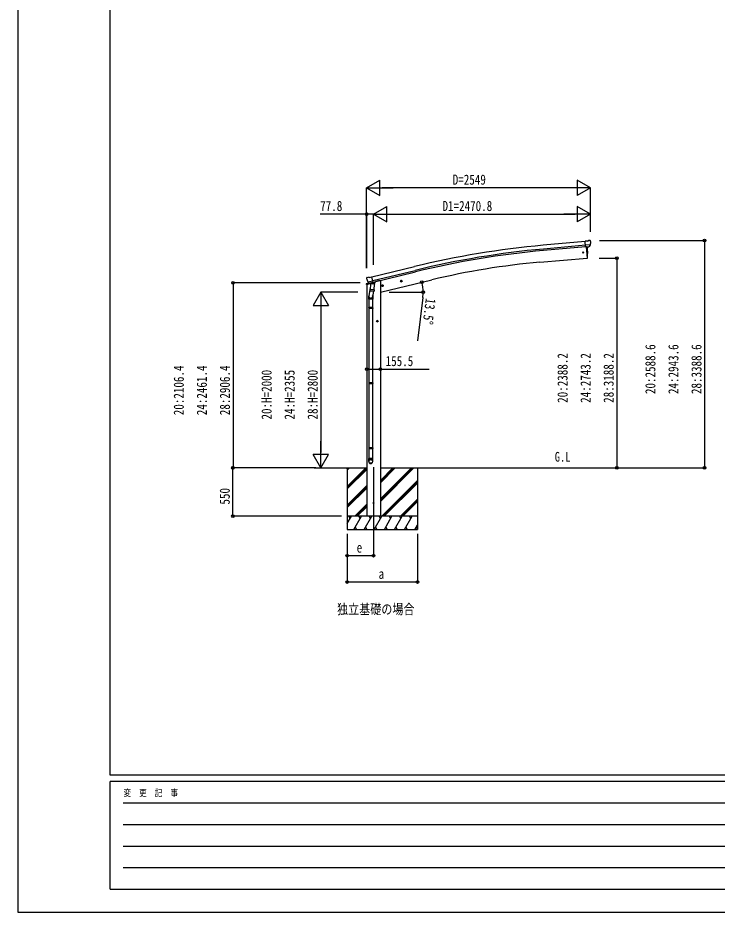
# Model space of a CAD drawing. Units: millimetres, scale not verified. Extents: x -14718 to 14718, y -10395 to 10395.
# Drawn here: x -14718 to -6754, y -10395 to -214 of the extents above; entities that cross this region are included whole.
import ezdxf
from ezdxf.enums import TextEntityAlignment as Align

# ---------------------------------------------------------------- set-up
doc = ezdxf.new("R2010")
doc.units = ezdxf.units.MM
doc.header["$LTSCALE"] = 40
for name, color, linetype in [('0-2_USER1', 3, 'Continuous'), ('0-3_YKK_12', 2, 'Continuous'), ('0-4_YKK_13', 4, 'Continuous'), ('0-5_YKK_A1', 4, 'Continuous'), ('0-6_YKK_D', 6, 'Continuous'), ('0-7_YKK_ZWAK', 7, 'Continuous')]:
    doc.layers.add(name, color=color, linetype=linetype)
doc.styles.add('ＭＳ ゴシック', font='')
doc.styles.get('ＭＳ ゴシック').set_extended_font_data('MS Gothic')

msp = doc.modelspace()

# ---------------------------------------------------------------- linework, layer by layer
at = {"layer": '0-3_YKK_12'}
msp.add_line((-10667.68, -5328.29), (-10667.68, -6087.5), dxfattribs=at)
at = {"layer": '0-4_YKK_13'}
for p, q in [((-8231.92, -2755.31), (-8220.2, -2748.54)), ((-8205.3, -2746.95), (-8218.96, -2748.15)), ((-8196.16, -2752.71), (-8201.64, -2748.11)), ((-8231.92, -2755.31), (-8258.48, -2757.63)), ((-8252.83, -2822.29), (-8258.48, -2757.63)), ((-8195.62, -2797.6), (-8254.54, -2802.75)), ((-8242.87, -2821.42), (-8252.83, -2822.29)), ((-8245.85, -2821.68), (-8234.69, -2949.29)), ((-8209.26, -2818.48), (-8216.96, -2819.15)), ((-8206.87, -2817.08), (-8195.94, -2798.14)), ((-8195.1, -2754.75), (-8194.98, -2756.09)), ((-8234.69, -2949.29), (-8232.63, -2949.03)), ((-10747.74, -3247.82), (-10705.04, -3237.57)), ((-10747.74, -3247.82), (-10747.74, -3240.93)), ((-10746.62, -3179.49), (-10746.34, -3180.64)), ((-10742.4, -3170.91), (-10746.25, -3177.21)), ((-10745.44, -3238.01), (-10719.24, -3231.72)), ((-10739.3, -3168.66), (-10726.12, -3165.5)), ((-10732.56, -3219.79), (-10675.06, -3205.99)), ((-10715.71, -3234.7), (-10732.09, -3220.21)), ((-10711.56, -3168.17), (-10724.82, -3165.48)), ((-10713, -3235.27), (-10705.48, -3233.47)), ((-10712.16, -3235.17), (-10710.64, -3234.8)), ((-10711.56, -3168.17), (-10685.63, -3161.95)), ((-10710.64, -3234.8), (-10673.93, -3225.99)), ((-10708.8, -3235.03), (-10708.85, -3235.77)), ((-10708.09, -3236.81), (-10682.28, -3243.24)), ((-10701.18, -3242.15), (-10705.85, -3308.99)), ((-10655.49, -3245.35), (-10701.18, -3242.15)), ((-10699.4, -3238.97), (-10699.63, -3242.26)), ((-10679.88, -3227.81), (-10680.9, -3242.42)), ((-10673.93, -3225.99), (-10672.4, -3225.62)), ((-10670.85, -3223.52), (-10669.9, -3223.58)), ((-10669.9, -3223.58), (-10656.59, -3238.9)), ((-10665.91, -3228.17), (-10647.02, -3223.64)), ((-10660.16, -3312.19), (-10655.49, -3245.35)), ((-10656.59, -3238.9), (-10657.03, -3245.24)), ((-10643.19, -3215.46), (-10643.19, -3218.78)), ((-10570.31, -3257.26), (-10572.44, -3264.46)), ((-10563.01, -3255.51), (-10570.31, -3257.26)), ((-10562.81, -3272.43), (-10567.48, -3252.98)), ((-10557.85, -3260.95), (-10563.01, -3255.51)), ((-10360.95, -3213.68), (-10341.5, -3209.01)), ((-10356.39, -3205.9), (-10358.52, -3213.1)), ((-10349.09, -3204.15), (-10356.39, -3205.9)), ((-10348.89, -3221.07), (-10353.56, -3201.62)), ((-10343.93, -3209.6), (-10349.09, -3204.15)), ((-10346.06, -3216.79), (-10343.93, -3209.6)), ((-10704.12, -3284.22), (-10720.03, -3380.4)), ((-10706.71, -3321.46), (-10705.84, -3308.99)), ((-10706.31, -3322.82), (-10706.31, -3322.82)), ((-10660.16, -3312.19), (-10705.85, -3308.99)), ((-10704.87, -3323.6), (-10663.17, -3326.51)), ((-10668.6, -3326.13), (-10679.33, -3389.72)), ((-10660.17, -3312.19), (-10661.06, -3324.88)), ((-10574.87, -3265.04), (-10555.42, -3260.37)), ((-10559.98, -3268.15), (-10557.85, -3260.95)), ((-10722.18, -3417.56), (-10722.18, -3383.2)), ((-10676.18, -3417.56), (-10722.18, -3417.56)), ((-10720.18, -3417.56), (-10720.18, -3511.56)), ((-10678.18, -3417.56), (-10678.18, -3511.56)), ((-10676.18, -3382.9), (-10676.18, -3417.56)), ((-10722.18, -3513.56), (-10721.18, -3511.56)), ((-10676.18, -3513.56), (-10722.18, -3513.56)), ((-10676.18, -3521.56), (-10722.18, -3521.56)), ((-10677.18, -3511.56), (-10721.18, -3511.56)), ((-10677.18, -3523.56), (-10721.18, -3523.56)), ((-10720.18, -3523.56), (-10720.18, -4367.74)), ((-10678.18, -3523.56), (-10678.18, -4367.74)), ((-10676.18, -3513.56), (-10677.18, -3511.56)), ((-10676.18, -3521.56), (-10677.18, -3523.56)), ((-10676.18, -3513.56), (-10676.18, -3521.56)), ((-10623.68, -3660.11), (-10630.18, -3663.87)), ((-10630.18, -3663.87), (-10630.18, -3671.37)), ((-10623.68, -3677.62), (-10623.68, -3657.62)), ((-10617.18, -3663.87), (-10623.68, -3660.11)), ((-10613.68, -3667.62), (-10633.68, -3667.62)), ((-10630.18, -3671.37), (-10623.68, -3675.12)), ((-10722.18, -4369.74), (-10721.18, -4367.74)), ((-10676.18, -4369.74), (-10722.18, -4369.74)), ((-10676.18, -4377.74), (-10722.18, -4377.74)), ((-10677.18, -4367.74), (-10721.18, -4367.74)), ((-10676.18, -4369.74), (-10677.18, -4367.74)), ((-10676.18, -4377.74), (-10677.18, -4379.74)), ((-10676.18, -4369.74), (-10676.18, -4377.74)), ((-10677.18, -4379.74), (-10721.18, -4379.74)), ((-10720.18, -4379.74), (-10720.18, -5107.93)), ((-10678.18, -4379.74), (-10678.18, -5107.93)), ((-10722.18, -5109.93), (-10721.18, -5107.93)), ((-10676.18, -5109.93), (-10722.18, -5109.93)), ((-10676.18, -5117.93), (-10722.18, -5117.93)), ((-10677.18, -5107.93), (-10721.18, -5107.93)), ((-10677.18, -5119.93), (-10721.18, -5119.93)), ((-10720.18, -5119.93), (-10720.18, -5229.93)), ((-10678.18, -5119.93), (-10678.18, -5229.93)), ((-10676.18, -5109.93), (-10677.18, -5107.93)), ((-10676.18, -5117.93), (-10677.18, -5119.93)), ((-10676.18, -5109.93), (-10676.18, -5117.93)), ((-10722.18, -5264.07), (-10722.18, -5229.93)), ((-10676.18, -5229.93), (-10722.18, -5229.93)), ((-10676.18, -5264.07), (-10676.18, -5229.93))]:
    msp.add_line(p, q, dxfattribs=at)
for points in [[(-8242.87, -2821.42), (-8242.59, -2821.49), (-8217.22, -2819.27), (-8216.96, -2819.15)], [(-8195.55, -2796.96), (-8195.84, -2797.95), (-8195.94, -2798.14)], [(-10732.83, -3219.22), (-10732.25, -3220.06), (-10732.09, -3220.21)], [(-10680.2, -3227.4), (-10680.44, -3227.55), (-10705.2, -3233.49), (-10705.48, -3233.47)], [(-10680.2, -3227.4), (-10670.48, -3225.06), (-10685.63, -3161.95)], [(-10358.52, -3213.1), (-10353.36, -3218.54), (-10346.06, -3216.79)], [(-10572.44, -3264.46), (-10567.28, -3269.9), (-10559.98, -3268.15)], [(-10722.18, -3513.56), (-10722.18, -3521.56), (-10721.18, -3523.56)], [(-10623.68, -3675.12), (-10617.18, -3671.37), (-10617.18, -3663.87)], [(-10722.18, -4369.74), (-10722.18, -4377.74), (-10721.18, -4379.74)], [(-10722.18, -5109.93), (-10722.18, -5117.93), (-10721.18, -5119.93)]]:
    msp.add_lwpolyline(points, dxfattribs=at)
for centre, radius in [((-8280.38, -2886.03), 6.5), ((-10565.15, -3262.71), 8.5), ((-10565.15, -3262.71), 7.7), ((-10565.15, -3262.71), 6.5), ((-10351.22, -3211.35), 8.5), ((-10351.22, -3211.35), 7.7), ((-10351.22, -3211.35), 6.5), ((-10623.68, -3667.62), 8.5), ((-10623.68, -3667.62), 7.7), ((-10623.68, -3667.62), 6.5), ((-10667.43, -5737.5), 4.5)]:
    msp.add_circle(centre, radius, dxfattribs=at)
for centre, radius, start, end in [((-8218.7, -2751.14), 3, 95, 120), ((-8204.86, -2751.94), 5, 50.00648, 94.99352), ((-9128.46, -2893.47), 900, 356.63919, 4.64986), ((-8396.61, -2773.73), 202.4, 353.4085, 5), ((-8233, -2946.06), 3, 277, 356.63919), ((-10744.74, -3240.93), 3, 103.5, 180), ((-10549.54, -3133.39), 202.4, 193.5, 205.09125), ((-10738.13, -3173.53), 5, 103.5, 148.5), ((-10725.42, -3168.42), 3, 78.5, 103.5), ((-10712.28, -3234.68), 0.5, 248.23754, 283.5), ((-10709.3, -3234.99), 0.5, 356, 103.5), ((-10707.85, -3235.84), 1, 176, 256), ((-10681.93, -3242.27), 1.03, 250.03897, 351.96569), ((-10679.28, -3227.89), 0.604, 100.59842, 172.20595), ((-10672.52, -3225.13), 0.5, 283.5, 318.76246), ((-10648.19, -3218.78), 5, 283.5, 0), ((-10704.77, -3321.63), 1.95, 175.04017, 217.47766), ((-10704.73, -3321.6), 2, 217.40962, 266), ((-10663.03, -3324.52), 2, 266, 349.46843), ((-10692.18, -3383.2), 30, 177.45142, 180)]:
    msp.add_arc(centre, radius, start, end, dxfattribs=at)
for centre, major_axis, ratio, start_param, end_param in [((-8190.77, -2750.7), (-15.35, 3.44), 0.101033, 5.97514262, 5.97537366), ((-8209.53, -2815.49), (1.62, -2.54), 0.997631, 5.80419048, 5.89294842), ((-8209.6, -2815.38), (-3.5, 2.17), 0.650902, 2.11455212, 2.18736272), ((-8209.47, -2815.57), (1.62, -2.54), 0.997631, 5.96575902, 6.76218013), ((-8198.09, -2755), (2.71, -1.31), 0.997474, 0.53665673, 1.32256522), ((-10743.7, -3178.77), (-1.57, -2.57), 0.99628, 4.71238898, 5.49965061), ((-10713.72, -3232.45), (-0.73, -2.92), 0.997631, 5.80419048, 6.60061159), ((-10713.67, -3232.22), (2.63, 3.16), 0.650902, 4.09582259, 4.16863319), ((-10713.7, -3232.35), (-0.73, -2.92), 0.997631, 0.39023689, 0.47899483), ((-10699.18, -3382.9), (23, 0), 0.996195, 2.55602575, 6.56630284), ((-10699.18, -3382.9), (21, 0), 0.996195, 2.93491471, 5.95123941), ((-10699.18, -5262.33), (-23, 0), 0.996195, 3.14159265, 6.28318531), ((-10699.18, -5264.07), (-23, 0), 0.996195, 3.14159265, 6.28318531), ((-10699.18, -5264.07), (0, -23.43), 0.981806, 4.71238898, 7.85398163)]:
    msp.add_ellipse(centre, major_axis=major_axis, ratio=ratio, start_param=start_param, end_param=end_param, dxfattribs=at)
msp.add_ellipse((-10699.18, -5264.07), major_axis=(21, 0), ratio=0.996195, dxfattribs=at)
at = {"layer": '0-5_YKK_A1'}
for p, q in [((-8258.3, -2759.7), (-8735.62, -2802.97)), ((-8254.54, -2802.69), (-8731.72, -2845.96)), ((-8253.07, -2819.47), (-8730.2, -2862.73)), ((-8245.85, -2821.68), (-8234.69, -2949.29)), ((-8772.64, -2996.35), (-8234.69, -2949.29)), ((-10685.16, -3163.91), (-10202.28, -3046.43)), ((-10675.08, -3205.88), (-10192.08, -3088.36)), ((-10671.15, -3222.25), (-10188.1, -3104.73)), ((-10745.18, -3247.21), (-10745.18, -5887.5)), ((-10609.68, -3207.5), (-10643.19, -3215.54)), ((-10589.68, -3207.5), (-10609.68, -3207.5)), ((-10589.68, -3337.5), (-10004.01, -3196.89)), ((-10589.68, -3207.5), (-10589.68, -5887.5)), ((-11341.52, -5337.5), (-10745.18, -5337.5)), ((-10967.43, -5337.5), (-10967.43, -6037.5)), ((-10967.43, -5548.73), (-10756.2, -5337.5)), ((-10967.43, -5364.88), (-10940.05, -5337.5)), ((-10967.43, -5350.74), (-10954.19, -5337.5)), ((-10967.43, -5562.87), (-10745.18, -5340.62)), ((-10967.43, -5577.01), (-10745.18, -5354.76)), ((-10589.68, -5337.5), (-7980.18, -5337.5)), ((-10589.68, -5719.76), (-10207.42, -5337.5)), ((-10589.68, -5691.48), (-10235.7, -5337.5)), ((-10589.68, -5705.62), (-10221.56, -5337.5)), ((-10589.68, -5507.63), (-10419.55, -5337.5)), ((-10589.68, -5493.49), (-10433.69, -5337.5)), ((-10589.68, -5479.35), (-10447.83, -5337.5)), ((-10167.43, -5337.5), (-10167.43, -6037.5)), ((-10573.57, -5887.5), (-10167.43, -5481.36)), ((-10559.43, -5887.5), (-10167.43, -5495.5)), ((-10967.43, -5760.86), (-10745.18, -5538.61)), ((-10967.43, -5775), (-10745.18, -5552.75)), ((-10967.43, -5789.14), (-10745.18, -5566.89)), ((-10545.29, -5887.5), (-10167.43, -5509.65)), ((-10361.44, -5887.5), (-10167.43, -5693.49)), ((-10881.94, -5887.5), (-10745.18, -5750.74)), ((-10867.8, -5887.5), (-10745.18, -5764.88)), ((-10853.65, -5887.5), (-10745.18, -5779.03)), ((-10347.3, -5887.5), (-10167.43, -5707.63)), ((-10333.15, -5887.5), (-10167.43, -5721.78)), ((-10167.43, -5887.5), (-10967.43, -5887.5)), ((-10967.43, -5971.33), (-10919.03, -5887.5)), ((-10934.03, -5913.48), (-10949.03, -5887.5)), ((-10890.16, -6037.5), (-10803.56, -5887.5)), ((-10818.56, -5913.48), (-10833.56, -5887.5)), ((-10774.69, -6037.5), (-10688.09, -5887.5)), ((-10703.09, -5913.48), (-10718.09, -5887.5)), ((-10659.22, -6037.5), (-10572.62, -5887.5)), ((-10587.62, -5913.48), (-10602.62, -5887.5)), ((-10543.75, -6037.5), (-10457.15, -5887.5)), ((-10472.15, -5913.48), (-10487.15, -5887.5)), ((-10428.28, -6037.5), (-10341.68, -5887.5)), ((-10371.68, -5887.5), (-10356.68, -5913.48)), ((-10312.81, -6037.5), (-10226.21, -5887.5)), ((-10241.21, -5913.48), (-10256.21, -5887.5)), ((-10197.34, -6037.5), (-10167.43, -5985.69)), ((-10967.43, -6037.5), (-10167.43, -6037.5)), ((-10875.17, -6011.52), (-10860.17, -6037.5)), ((-10759.69, -6011.52), (-10744.69, -6037.5)), ((-10644.22, -6011.52), (-10629.23, -6037.5)), ((-10528.75, -6011.52), (-10513.76, -6037.5)), ((-10413.28, -6011.52), (-10398.29, -6037.5)), ((-10297.81, -6011.52), (-10282.82, -6037.5)), ((-10182.34, -6011.52), (-10167.35, -6037.5))]:
    msp.add_line(p, q, dxfattribs=at)
for centre, radius, start, end in [((-7830.92, -12792.9), 10030.81, 95.17465, 103.67464), ((-7830.92, -12792.9), 9987.65, 95.17465, 103.67464), ((-7830.92, -12792.9), 9970.81, 95.17465, 103.67464), ((-8039.01, -11381.67), 8417.35, 95.00001, 103.5)]:
    msp.add_arc(centre, radius, start, end, dxfattribs=at)
at = {"layer": '0-6_YKK_D'}
for p, q in [((-10745.68, -2148.95), (-10594.13, -2061.45)), ((-10594.13, -2236.45), (-10594.13, -2061.45)), ((-8196.61, -2148.95), (-8348.16, -2061.45)), ((-8348.16, -2061.45), (-8348.16, -2236.45)), ((-10745.68, -3065.41), (-10745.68, -2147.95)), ((-10745.68, -2148.95), (-10594.13, -2236.45)), ((-10745.68, -2148.95), (-10442.57, -2148.95)), ((-8371.61, -2148.95), (-10570.68, -2148.95)), ((-8196.61, -2148.95), (-8499.72, -2148.95)), ((-8196.61, -2148.95), (-8348.16, -2236.45)), ((-8196.61, -2649), (-8196.61, -2147.95)), ((-10667.43, -2448.95), (-10515.88, -2361.45)), ((-10515.88, -2536.45), (-10515.88, -2361.45)), ((-8196.61, -2448.95), (-8348.16, -2361.45)), ((-8348.16, -2361.45), (-8348.16, -2536.45)), ((-10745.18, -3065.46), (-10745.18, -2447.95)), ((-10667.43, -3027.51), (-10667.43, -2447.95)), ((-10667.43, -3026.51), (-10667.43, -2447.95)), ((-10667.43, -2448.95), (-10515.88, -2536.45)), ((-10667.43, -2448.95), (-10364.32, -2448.95)), ((-10492.43, -2448.95), (-8371.61, -2448.95)), ((-8196.61, -2448.95), (-8499.72, -2448.95)), ((-8196.61, -2448.95), (-8348.16, -2536.45)), ((-8196.61, -2649), (-8196.61, -2447.95)), ((-8094.68, -2748.95), (-6895.61, -2748.95)), ((-6896.61, -2748.95), (-6896.61, -5337.5)), ((-8095.68, -2949.29), (-7895.61, -2949.29)), ((-7896.61, -2949.29), (-7896.61, -5337.5)), ((-10820.68, -3231.09), (-12268.43, -3231.09)), ((-12267.43, -3231.09), (-12267.43, -5337.5)), ((-11267.43, -3337.5), (-11354.93, -3489.05)), ((-10845.68, -3337.5), (-11268.43, -3337.5)), ((-11267.43, -3337.5), (-11179.93, -3489.05)), ((-11267.43, -3337.5), (-11267.43, -3640.61)), ((-10488.68, -3337.5), (-10101.83, -3337.5)), ((-10106.46, -3396.89), (-10167.16, -3890.77)), ((-11354.93, -3489.05), (-11179.93, -3489.05)), ((-11267.43, -3512.5), (-11267.43, -5162.5)), ((-11267.43, -5337.5), (-11267.43, -5034.39)), ((-11267.43, -5337.5), (-11354.93, -5185.95)), ((-11179.93, -5185.95), (-11354.93, -5185.95)), ((-11267.43, -5337.5), (-11179.93, -5185.95)), ((-11324.47, -5337.5), (-12269.43, -5337.5)), ((-11361.31, -5337.5), (-12268.43, -5337.5)), ((-12268.43, -5887.5), (-12268.43, -5337.5)), ((-11340.52, -5337.5), (-11266.43, -5337.5)), ((-8094.68, -5337.5), (-7895.61, -5337.5)), ((-8094.68, -5337.5), (-6895.61, -5337.5)), ((-11033.12, -5887.5), (-12269.43, -5887.5)), ((-10967.43, -6087.5), (-10967.43, -6338.5)), ((-10967.43, -6087.5), (-10967.43, -6638.5)), ((-10667.43, -6088.5), (-10667.43, -6338.5)), ((-10167.35, -6087.5), (-10167.35, -6638.5)), ((-10667.43, -6337.5), (-10967.43, -6337.5)), ((-10167.35, -6637.5), (-10967.43, -6637.5))]:
    msp.add_line(p, q, dxfattribs=at)
for points in [[(-10667.43, -2448.95), (-10745.18, -2448.95), (-11275.25, -2448.95)], [(-10745.18, -4214.39), (-10589.68, -4214.39), (-10032.58, -4214.39)]]:
    msp.add_lwpolyline(points, dxfattribs=at)
for centre in [(-10745.18, -2448.95), (-6896.61, -2748.95), (-7896.61, -2949.29), (-12267.43, -3231.09), (-10116.28, -3223.85), (-10102.83, -3337.5), (-10745.18, -4214.39), (-10589.68, -4214.39), (-12268.43, -5337.5), (-12267.43, -5337.5), (-7896.61, -5337.5), (-6896.61, -5337.5), (-12268.43, -5887.5), (-10967.43, -6337.5), (-10667.43, -6337.5), (-10967.43, -6637.5), (-10167.35, -6637.5)]:
    msp.add_circle(centre, 14.88, dxfattribs=at)
for start, end in [(360, 13.5), (352.99335, 360)]:
    msp.add_arc((-10589.68, -3337.5), 486.86, start, end, dxfattribs=at)
at = {"layer": '0-7_YKK_ZWAK'}
for p, q in [((-13667.43, -8837.5), (-13667.43, 9712.5)), ((13632.57, -8837.5), (-13667.43, -8837.5)), ((-4567.43, -8907.5), (-13667.43, -8907.5)), ((-13667.43, -10132.5), (-13667.43, -8907.5)), ((-13518.68, -9152.5), (-4742.43, -9152.5)), ((-13518.68, -9397.5), (-4742.43, -9397.5)), ((-13518.68, -9642.5), (-4742.43, -9642.5)), ((-13518.68, -9887.5), (-4742.43, -9887.5)), ((-13667.43, -10132.5), (-4567.43, -10132.5))]:
    msp.add_line(p, q, dxfattribs=at)
msp.add_lwpolyline([(-14717.5, -10395), (14717.5, -10395), (14717.5, 10395), (-14717.5, 10395)], close=True, dxfattribs=at)

# ---------------------------------------------------------------- texts
at = {"layer": '0-2_USER1', "style": 'ＭＳ ゴシック', "width": 0.8}
for s, height, p in [('G.L', 110, (-8603.57, -5299.08)), ('独立基礎の場合', 115.5, (-11082.89, -7038.18))]:
    msp.add_text(s, height=height, dxfattribs=at).set_placement(p, align=Align.BOTTOM_LEFT)
at = {"layer": '0-6_YKK_D', "style": 'ＭＳ ゴシック', "width": 0.8}
for s, p in [('D=2549', (-9765.14, -2147.95)), ('77.8', (-11274.25, -2447.95)), ('D1=2470.8', (-9881.42, -2447.95)), ('155.5', (-10529.18, -4213.39)), ('e', (-10859.43, -6336.5)), ('a', (-10609.39, -6636.5))]:
    msp.add_text(s, height=115.5, dxfattribs=at).set_placement(p, align=Align.BOTTOM_LEFT)
for s, rotation, p in [('13.5°', 262.993, (-10105.59, -3398)), ('20:2588.6', 90, (-7422.61, -4496.82)), ('24:2943.6', 90, (-7160.11, -4496.82)), ('28:3388.6', 90, (-6897.61, -4496.82)), ('20:2388.2', 90, (-8422.61, -4596.99)), ('24:2743.2', 90, (-8160.11, -4596.99)), ('28:3188.2', 90, (-7897.61, -4596.99)), ('20:2106.4', 90, (-12793.43, -4737.9)), ('24:2461.4', 90, (-12530.93, -4737.9)), ('28:2906.4', 90, (-12268.43, -4737.9)), ('20:H=2000', 90, (-11793.43, -4786.9)), ('24:H=2355', 90, (-11530.93, -4786.9)), ('28:H=2800', 90, (-11268.43, -4786.9)), ('550', 90, (-12269.43, -5755.3))]:
    msp.add_text(s, height=115.5, rotation=rotation, dxfattribs=at).set_placement(p, align=Align.BOTTOM_LEFT)
at = {"layer": '0-7_YKK_ZWAK', "style": 'ＭＳ ゴシック', "width": 0.8}
msp.add_text('変  更  記  事', height=76.98, dxfattribs=at).set_placement((-13514.59, -9100), align=Align.BOTTOM_LEFT)

doc.saveas('drawing.dxf')
